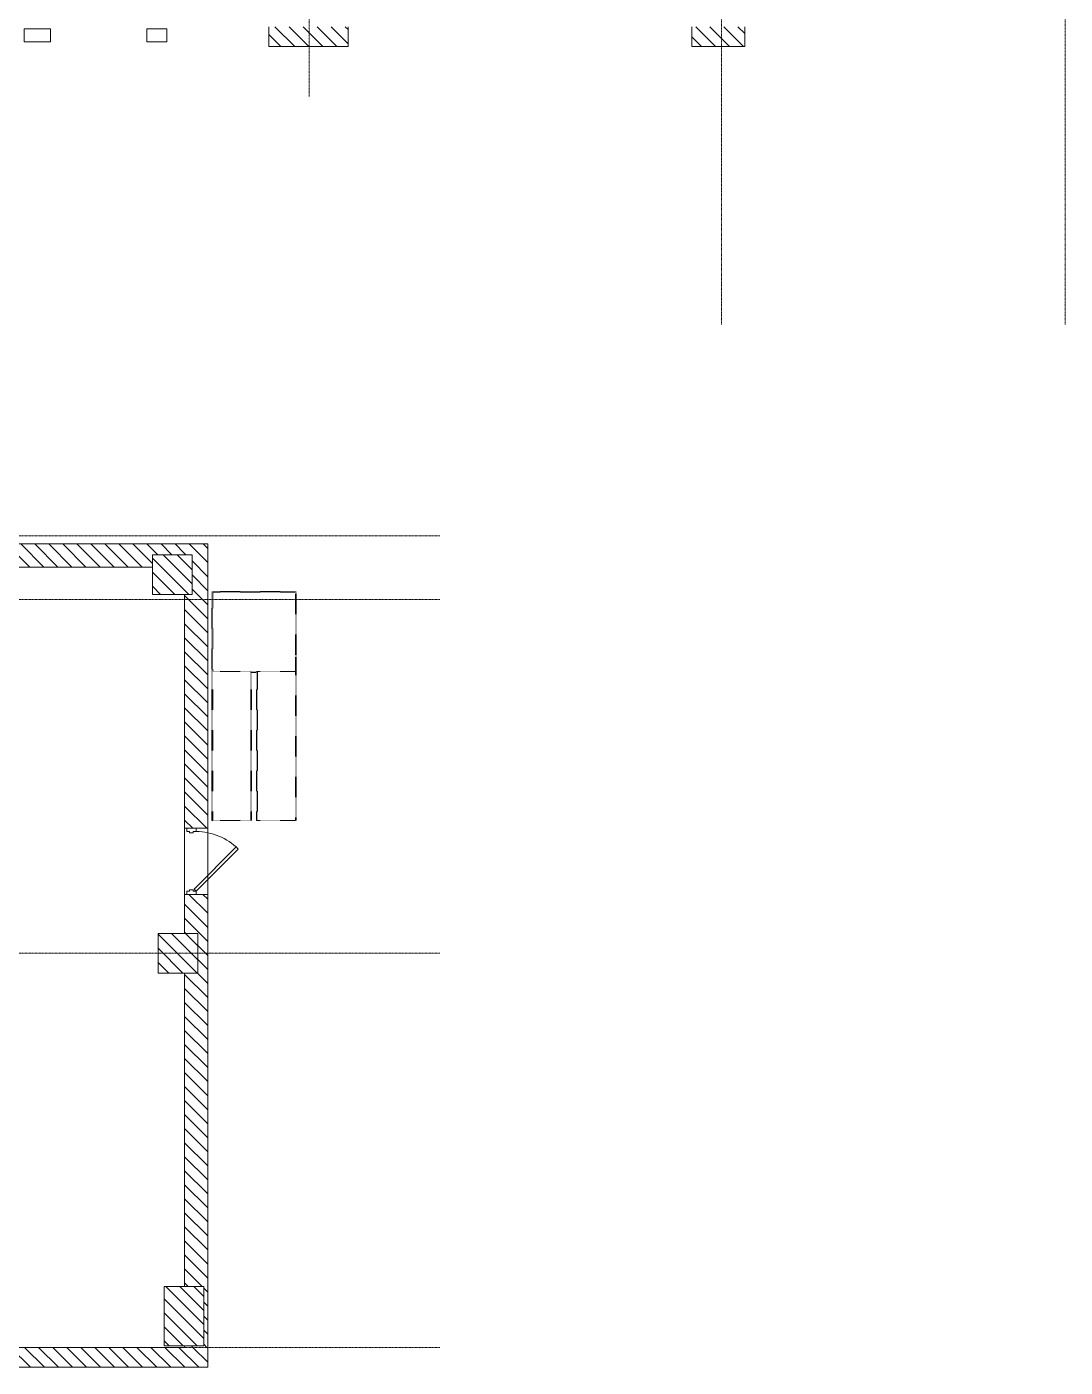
# Model space of a CAD drawing. Header units: inches. Extents: x -956 to 966, y -1111 to 895.
# Drawn here: x 195 to 823, y -1054 to -243 of the extents above; entities that cross this region are included whole.
import ezdxf

# ---------------------------------------------------------------- set-up
doc = ezdxf.new("R2010")
doc.units = ezdxf.units.IN
doc.header["$MEASUREMENT"] = 0
doc.linetypes.add('Grid Line 1_4_', pattern=[0.4375, 0.25, -0.0625, 0.0625, -0.0625])
doc.linetypes.add('Overhead 1_16_', pattern=[0.101562, 0.0625, -0.039062])
for name, color, linetype, lineweight in [('A-DOOR', 31, 'Continuous', 13), ('A-DOOR-FRAM', 31, 'Continuous', 20), ('A-WALL', 113, 'Continuous', 13), ('A-WALL-PATT', 111, 'Continuous', 13), ('M-EQPM', 50, 'Continuous', 13), ('S-COLS', 52, 'Continuous', 13), ('S-GRID', 1, 'Continuous', 9), ('S-STRS-MBND', 31, 'Continuous', 13)]:
    doc.layers.add(name, color=color, linetype=linetype, lineweight=lineweight)
pattern_1 = [(135, (0, 0), (-4.24264, -4.24264), [])]

# ---------------------------------------------------------------- blocks, each defined once
blk = doc.blocks.new('Concrete-Square-Column - 24 x 24-3368445-7TH FLOOR TELECOM OVERHEAD ROUTING PLAN')
at = {"layer": 'S-COLS', "lineweight": 9}
h = blk.add_hatch(dxfattribs=at)
h.set_pattern_fill('FP1_7', color=9, style=0, pattern_type=2)
h.set_pattern_definition([(45, (574.619, 282.898), (-4.24264, 4.24264), [])])
h.paths.add_polyline_path([(-12, -12), (12, -12), (12, 12), (-12, 12)], flags=0)
at = {"layer": 'S-COLS', "color": 53, "lineweight": 20}
for p, q in [((-12, 12), (12, 12)), ((-12, -12), (-12, 12)), ((12, 12), (12, -12)), ((12, -12), (-12, -12))]:
    blk.add_line(p, q, dxfattribs=at)
blk = doc.blocks.new('Concrete-Square-Column - 36 x 24-3368446-7TH FLOOR TELECOM OVERHEAD ROUTING PLAN')
at = {"layer": 'S-COLS', "lineweight": 9}
h = blk.add_hatch(dxfattribs=at)
h.set_pattern_fill('FP1_8', color=9, style=0, pattern_type=2)
h.set_pattern_definition([(45, (1023.244, 290.023), (-4.24264, 4.24264), [])])
h.paths.add_polyline_path([(-18, 12), (-18, -12), (18, -12), (18, 12)], flags=0)
at = {"layer": 'S-COLS', "color": 53, "lineweight": 20}
for p, q in [((-18, 12), (18, 12)), ((-18, -12), (-18, 12)), ((18, 12), (18, -12)), ((18, -12), (-18, -12))]:
    blk.add_line(p, q, dxfattribs=at)
blk = doc.blocks.new('Concrete-Square-Column - 24 x 24-3368432-7TH FLOOR TELECOM OVERHEAD ROUTING PLAN')
at = {"layer": 'S-COLS', "lineweight": 9}
h = blk.add_hatch(dxfattribs=at)
h.set_pattern_fill('FP1_9', color=9, style=0, pattern_type=2)
h.set_pattern_definition([(45, (803.744, 286.398), (-4.24264, 4.24264), [])])
h.paths.add_polyline_path([(-12, -12), (12, -12), (12, 12), (-12, 12)], flags=0)
at = {"layer": 'S-COLS', "color": 53, "lineweight": 20}
for p, q in [((-12, 12), (12, 12)), ((-12, -12), (-12, 12)), ((12, 12), (12, -12)), ((12, -12), (-12, -12))]:
    blk.add_line(p, q, dxfattribs=at)
blk = doc.blocks.new('Single-HM Frame - Exterior Egress - 36_-1543818-7TH FLOOR TELECOM OVERHEAD ROUTING PLAN')
at = {"layer": 'A-DOOR', "color": 9, "lineweight": 9}
for p, q in [((-16.76, 1.24), (-18, 0)), ((-18, 0), (7.46, -25.45)), ((8.7, -24.21), (-16.76, 1.24)), ((7.46, -25.45), (8.7, -24.21))]:
    blk.add_line(p, q, dxfattribs=at)
blk.add_arc((-18, 0), 36, 315.01, 0, dxfattribs=at)
at = {"layer": 'A-DOOR-FRAM', "color": 53}
for p, q in [((-18, 5.75), (-20, 5.75)), ((-20, 0), (-18, 0)), ((-18, 4), (-18, 5.75)), ((-17.25, 4), (-18, 4)), ((-18, 1.75), (-17.25, 1.75)), ((-18, 0), (-18, 1.75)), ((-17.25, 1.75), (-17.25, 4)), ((17.25, 4), (18, 4)), ((17.25, 1.75), (17.25, 4)), ((18, 1.75), (17.25, 1.75)), ((18, 5.75), (20, 5.75)), ((18, 4), (18, 5.75)), ((18, 0), (18, 1.75)), ((20, 0), (18, 0))]:
    blk.add_line(p, q, dxfattribs=at)
blk = doc.blocks.new('Exterior Ducts - Exterior Ducts-3175280-7TH FLOOR TELECOM OVERHEAD ROUTING PLAN')
at = {"layer": 'M-EQPM', "color": 9, "lineweight": 9}
for p, q in [((136.29, -244.45), (160.29, -244.45)), ((136.29, -256.45), (136.29, -244.45)), ((160.29, -244.45), (160.29, -256.45)), ((193.29, -252.45), (193.29, -244.45)), ((193.29, -244.45), (209.29, -244.45)), ((209.29, -244.45), (209.29, -252.45)), ((267.57, -252.45), (267.57, -244.45)), ((267.57, -244.45), (279.57, -244.45)), ((279.57, -244.45), (279.57, -252.45)), ((160.29, -256.45), (136.29, -256.45)), ((209.29, -252.45), (193.29, -252.45)), ((279.57, -252.45), (267.57, -252.45))]:
    blk.add_line(p, q, dxfattribs=at)

msp = doc.modelspace()

# ---------------------------------------------------------------- hatches: boundary and pattern name
at = {"layer": 'A-WALL-PATT', "lineweight": 9}
h = msp.add_hatch(dxfattribs=at)
h.set_pattern_fill('FP1_1', color=9, style=0, pattern_type=2)
h.set_pattern_definition(pattern_1)
h.paths.add_polyline_path([(341.27, -255.24), (389.27, -255.24), (389.27, -243.24), (341.27, -243.24)], flags=0)
h = msp.add_hatch(dxfattribs=at)
h.set_pattern_fill('FP1_1', color=9, style=0, pattern_type=2)
h.set_pattern_definition(pattern_1)
h.paths.add_polyline_path([(597.27, -255.24), (629.27, -255.24), (629.27, -243.24), (597.27, -243.24)], flags=0)
h = msp.add_hatch(dxfattribs=at)
h.set_pattern_fill('FP1_1', color=9, style=0, pattern_type=2)
h.set_pattern_definition(pattern_1)
h.paths.add_polyline_path([(270.9, -570.12), (270.9, -562.62), (290.4, -562.62), (290.4, -556.12), (105.38, -556.12), (105.38, -570.12), (151.16, -570.12)], flags=0)
h = msp.add_hatch(dxfattribs=at)
h.set_pattern_fill('FP1_1', color=9, style=0, pattern_type=2)
h.set_pattern_definition(pattern_1)
h.paths.add_polyline_path([(290.4, -1042.12), (304.4, -1042.12), (304.4, -768.12), (290.4, -768.12), (290.4, -791.74), (298.4, -791.74), (298.4, -815.74), (290.4, -815.74), (290.4, -1005.24), (302.02, -1005.24), (302.02, -1041.24), (290.4, -1041.24)], flags=0)
h.paths.add_polyline_path([(304.4, -728.12), (304.4, -556.12), (290.4, -556.12), (290.4, -562.62), (294.9, -562.62), (294.9, -586.62), (290.4, -586.62), (290.4, -728.12)], flags=0)
h = msp.add_hatch(dxfattribs=at)
h.set_pattern_fill('FP1_1', color=9, style=0, pattern_type=2)
h.set_pattern_definition(pattern_1)
h.paths.add_polyline_path([(304.4, -1054.12), (304.4, -1042.12), (138.9, -1042.12), (138.9, -1048.62), (110.9, -1048.62), (110.9, -1042.12), (-75.23, -1042.12), (-75.23, -1048.62), (-99.23, -1048.62), (-99.23, -1042.12), (-332.82, -1042.13), (-332.82, -1043.12), (-356.82, -1043.12), (-356.82, -1042.12), (-575.1, -1042.12), (-575.1, -1043.12), (-581.48, -1043.12), (-581.48, -1051.12), (-599.48, -1051.12), (-599.48, -1042.12), (-789.98, -1042.12), (-789.98, -1048.62), (-817.98, -1048.62), (-817.98, -1042.12), (-892.39, -1042.12), (-892.39, -1054.12), (151.16, -1054.12)], flags=0)

# ---------------------------------------------------------------- linework, layer by layer
at = {"layer": 'A-WALL', "color": 53, "lineweight": 20}
for p, q in [((341.27, -255.24), (341.27, -243.24)), ((389.27, -243.24), (389.27, -255.24)), ((597.27, -255.24), (597.27, -243.24)), ((629.27, -243.24), (629.27, -255.24)), ((389.27, -255.24), (341.27, -255.24)), ((629.27, -255.24), (597.27, -255.24)), ((105.38, -556.12), (290.4, -556.12)), ((290.4, -556.12), (304.4, -556.12)), ((304.4, -556.12), (304.4, -728.12)), ((270.9, -570.12), (105.38, -570.12)), ((290.4, -728.12), (290.4, -586.62)), ((304.4, -728.12), (290.4, -728.12)), ((290.4, -791.74), (290.4, -768.12)), ((290.4, -768.12), (304.4, -768.12)), ((304.4, -768.12), (304.4, -1042.12)), ((290.4, -1005.24), (290.4, -815.74)), ((161.4, -1042.12), (290.4, -1042.12)), ((290.4, -1042.12), (290.4, -1041.24)), ((304.4, -1042.12), (304.4, -1054.12)), ((304.4, -1054.12), (-892.39, -1054.12))]:
    msp.add_line(p, q, dxfattribs=at)
at = {"layer": 'A-WALL', "color": 9, "lineweight": 9}
for p, q in [((290.4, -728.12), (290.4, -768.12)), ((304.4, -768.12), (304.4, -728.12))]:
    msp.add_line(p, q, dxfattribs=at)
at = {"layer": 'S-GRID', "linetype": 'Grid Line 1_4_'}
for p, q in [((365.68, -285.52), (365.68, 870.85)), ((615.18, -423.37), (615.18, 870.85)), ((823.15, -423.37), (823.15, 870.85)), ((444.9, -551.12), (-904.42, -551.12)), ((444.9, -589.74), (-904.42, -589.74)), ((444.9, -803.74), (-904.42, -803.74)), ((444.9, -1042.12), (-904.42, -1042.12))]:
    msp.add_line(p, q, dxfattribs=at)
at = {"layer": 'S-STRS-MBND', "color": 9, "linetype": 'Overhead 1_16_', "lineweight": 9}
for p, q in [((306.9, -584.87), (306.9, -633.04)), ((357.9, -584.87), (306.9, -584.87)), ((307.4, -585.37), (307.4, -633.04)), ((357.4, -585.37), (307.4, -585.37)), ((357.4, -624.7), (357.4, -585.37)), ((357.9, -624.7), (357.9, -584.87)), ((357.4, -624.7), (357.4, -723.37)), ((357.9, -624.7), (357.9, -723.37)), ((306.9, -723.37), (306.9, -633.04)), ((307.4, -723.37), (307.4, -633.04)), ((307.4, -633.37), (330.4, -633.37)), ((330.4, -633.37), (330.4, -633.87)), ((330.4, -633.37), (333.9, -633.37)), ((330.4, -633.87), (330.4, -633.37)), ((330.4, -723.37), (330.4, -633.87)), ((330.9, -633.87), (333.9, -633.87)), ((330.9, -723.37), (330.9, -633.87)), ((334.4, -633.37), (333.9, -633.37)), ((333.9, -633.87), (333.9, -723.37)), ((334.4, -633.37), (334.4, -723.37)), ((357.4, -633.37), (334.4, -633.37)), ((306.9, -723.37), (307.4, -723.37)), ((307.4, -723.37), (330.4, -723.37)), ((330.4, -723.37), (330.9, -723.37)), ((333.9, -723.37), (334.4, -723.37)), ((357.4, -723.37), (334.4, -723.37)), ((357.4, -723.37), (357.9, -723.37))]:
    msp.add_line(p, q, dxfattribs=at)

# ---------------------------------------------------------------- block references
at = {"layer": 'A-DOOR', "color": 9, "lineweight": 9, "rotation": 89.99999999999991}
msp.add_blockref('Single-HM Frame - Exterior Egress - 36_-1543818-7TH FLOOR TELECOM OVERHEAD ROUTING PLAN', (297.4, -748.12), dxfattribs=at)
at = {"layer": 'M-EQPM', "color": 9, "lineweight": 9}
msp.add_blockref('Exterior Ducts - Exterior Ducts-3175280-7TH FLOOR TELECOM OVERHEAD ROUTING PLAN', (0, 0), dxfattribs=at)
at = {"layer": 'S-COLS', "color": 9, "lineweight": 9, "rotation": 89.9999999999999}
for name, p in [('Concrete-Square-Column - 24 x 24-3368445-7TH FLOOR TELECOM OVERHEAD ROUTING PLAN', (282.9, -574.62)), ('Concrete-Square-Column - 24 x 24-3368432-7TH FLOOR TELECOM OVERHEAD ROUTING PLAN', (286.4, -803.74)), ('Concrete-Square-Column - 36 x 24-3368446-7TH FLOOR TELECOM OVERHEAD ROUTING PLAN', (290.02, -1023.24))]:
    msp.add_blockref(name, p, dxfattribs=at)

doc.saveas('drawing.dxf')
